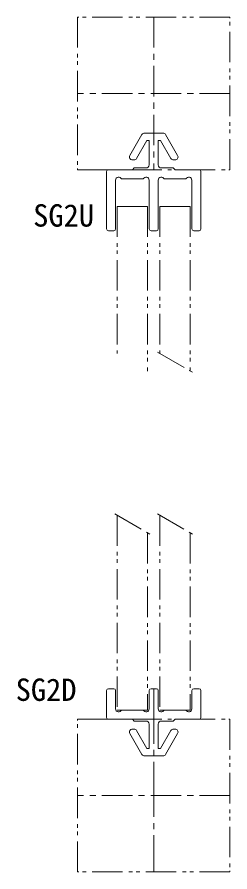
# Model space of a CAD drawing. Units: millimetres on the paper. Extents: x -622 to 995, y -460 to 705.
# Drawn here: x -316.9 to -282, y -145.5 to -5.5 of the extents above; entities that cross this region are included whole.
import ezdxf
from ezdxf.enums import TextEntityAlignment as Align

# ---------------------------------------------------------------- set-up
doc = ezdxf.new("R2010")
doc.units = ezdxf.units.MM
for name, pattern in [('CHAIN1', [8, 5, -1, 1, -1]), ('CHAIN2', [12, 9, -1, 1, -1]), ('DOUBLE_CHAIN1', [8.8, 5, -1, 0.6, -0.6, 0.6, -1])]:
    doc.linetypes.add(name, pattern=pattern)
doc.layers.add('0-0', color=7, linetype='Continuous', lineweight=18)
doc.layers.add('0-1', color=4, linetype='Continuous', lineweight=18)
doc.styles.add('ＭＳ ゴシック', font='')
doc.styles.get('ＭＳ ゴシック').set_extended_font_data('MS Gothic')

msp = doc.modelspace()

# ---------------------------------------------------------------- linework, layer by layer
at = {"layer": '0-0'}
for p, q in [((-296.444, -24.749), (-298.415, -28.149)), ((-292.988, -24.5), (-296.012, -24.5)), ((-290.585, -28.149), (-292.556, -24.749)), ((-297.982, -28.9), (-297.751, -28.9)), ((-291.249, -28.9), (-291.018, -28.9)), ((-302.25, -30.8), (-302.25, -40.2)), ((-299.792, -32), (-296.208, -32)), ((-292.792, -32), (-289.208, -32)), ((-286.75, -40.2), (-286.75, -30.8)), ((-300.75, -40.2), (-300.75, -32.2)), ((-295.25, -32.2), (-295.25, -40.2)), ((-293.75, -40.2), (-293.75, -32.2)), ((-288.25, -32.2), (-288.25, -40.2)), ((-301.95, -40.5), (-301.05, -40.5)), ((-294.95, -40.5), (-294.05, -40.5)), ((-287.95, -40.5), (-287.05, -40.5)), ((-302.25, -115.8), (-302.25, -120.2)), ((-301.05, -115.5), (-301.95, -115.5)), ((-300.75, -118.8), (-300.75, -115.8)), ((-295.25, -115.8), (-295.25, -118.8)), ((-294.05, -115.5), (-294.95, -115.5)), ((-293.75, -118.8), (-293.75, -115.8)), ((-288.25, -115.8), (-288.25, -118.8)), ((-287.05, -115.5), (-287.95, -115.5)), ((-286.75, -120.2), (-286.75, -115.8)), ((-296.208, -119), (-299.792, -119)), ((-289.208, -119), (-292.792, -119)), ((-301.95, -120.5), (-298, -120.5)), ((-298.415, -122.851), (-296.444, -126.251)), ((-297.751, -122.1), (-297.982, -122.1)), ((-292.556, -126.251), (-290.585, -122.851)), ((-291.018, -122.1), (-291.249, -122.1)), ((-296.012, -126.5), (-292.988, -126.5))]:
    msp.add_line(p, q, dxfattribs=at)
for points in [[(-297.319, -28.651), (-295.608, -25.7), (-295.25, -25.7), (-295.25, -29.7)], [(-293.75, -29.7), (-293.75, -25.7), (-293.392, -25.7), (-291.681, -28.651)], [(-295.75, -30.2), (-297.7, -30.2), (-298, -30.5), (-301.95, -30.5)], [(-287.05, -30.5), (-291, -30.5), (-291.3, -30.2), (-293.25, -30.2)], [(-298, -120.5), (-297.7, -120.8), (-295.75, -120.8)], [(-295.25, -121.3), (-295.25, -125.3), (-295.608, -125.3), (-297.319, -122.349)], [(-291.681, -122.349), (-293.392, -125.3), (-293.75, -125.3), (-293.75, -121.3)], [(-293.25, -120.8), (-291.3, -120.8), (-291, -120.5), (-287.05, -120.5)]]:
    msp.add_lwpolyline(points, dxfattribs=at)
for centre, radius, start, end in [((-296.012, -25), 0.5, 90, 149.90576), ((-292.988, -25), 0.5, 30.09424, 90), ((-297.982, -28.4), 0.5, 149.90576, 270), ((-297.751, -28.4), 0.5, 270, 329.90576), ((-291.249, -28.4), 0.5, 210.09424, 270), ((-291.018, -28.4), 0.5, 270, 30.09424), ((-301.95, -30.8), 0.3, 90, 180), ((-295.75, -29.7), 0.5, 270, 0), ((-293.25, -29.7), 0.5, 180, 270), ((-287.05, -30.8), 0.3, 0, 90), ((-300.25, -32.2), 0.5, 23.57818, 180), ((-295.75, -32.2), 0.5, 0, 156.42182), ((-293.25, -32.2), 0.5, 23.57818, 180), ((-288.75, -32.2), 0.5, 0, 156.42182), ((-301.95, -40.2), 0.3, 180, 270), ((-301.05, -40.2), 0.3, 270, 0), ((-294.95, -40.2), 0.3, 180, 270), ((-294.05, -40.2), 0.3, 270, 0), ((-287.95, -40.2), 0.3, 180, 270), ((-287.05, -40.2), 0.3, 270, 0), ((-301.95, -115.8), 0.3, 90, 180), ((-301.05, -115.8), 0.3, 0, 90), ((-294.95, -115.8), 0.3, 90, 180), ((-294.05, -115.8), 0.3, 0, 90), ((-287.95, -115.8), 0.3, 90, 180), ((-287.05, -115.8), 0.3, 0, 90), ((-300.25, -118.8), 0.5, 180, 336.42182), ((-295.75, -118.8), 0.5, 203.57818, 0), ((-293.25, -118.8), 0.5, 180, 336.42182), ((-288.75, -118.8), 0.5, 203.57818, 0), ((-301.95, -120.2), 0.3, 180, 270), ((-287.05, -120.2), 0.3, 270, 0), ((-295.75, -121.3), 0.5, 0, 90), ((-293.25, -121.3), 0.5, 90, 180), ((-297.982, -122.6), 0.5, 90, 210.09424), ((-297.751, -122.6), 0.5, 30.09424, 90), ((-291.249, -122.6), 0.5, 90, 149.90576), ((-291.018, -122.6), 0.5, 329.90576, 90), ((-296.012, -126), 0.5, 210.09424, 270), ((-292.988, -126), 0.5, 270, 329.90576)]:
    msp.add_arc(centre, radius, start, end, dxfattribs=at)
at = {"layer": '0-1', "linetype": 'CHAIN1'}
for p, q in [((-294.5, -5.5), (-294.5, -30.396)), ((-282, -18), (-307, -18)), ((-282, -133), (-307, -133))]:
    msp.add_line(p, q, dxfattribs=at)
at = {"layer": '0-1', "linetype": 'DOUBLE_CHAIN1'}
for p, q in [((-282, -30.5), (-282, -5.5)), ((-307, -30.5), (-282, -30.5)), ((-300.5, -36.5), (-295.5, -36.5)), ((-300.5, -36.5), (-300.5, -60.581)), ((-295.5, -36.5), (-295.5, -63.468)), ((-293.5, -36.5), (-288.5, -36.5)), ((-293.5, -36.5), (-293.5, -60.581)), ((-288.5, -36.5), (-288.5, -63.468)), ((-293.866, -60.37), (-288.148, -63.671)), ((-300.866, -86.88), (-295.148, -90.182)), ((-300.5, -87.092), (-300.5, -119)), ((-293.866, -86.88), (-288.148, -90.182)), ((-293.5, -87.092), (-293.5, -119)), ((-295.5, -89.978), (-295.5, -119)), ((-288.5, -89.978), (-288.5, -119)), ((-300.5, -119), (-295.5, -119)), ((-293.5, -119), (-288.5, -119)), ((-307, -120.5), (-282, -120.5))]:
    msp.add_line(p, q, dxfattribs=at)
at = {"layer": '0-1', "linetype": 'CHAIN2'}
msp.add_line((-294.5, -115.5), (-294.5, -145.5), dxfattribs=at)
at = {"layer": '0-1', "linetype": 'DOUBLE_CHAIN1'}
for points in [[(-282, -5.5), (-307, -5.5), (-307, -30.5)], [(-282, -120.5), (-282, -145.5), (-307, -145.5), (-307, -120.5)]]:
    msp.add_lwpolyline(points, dxfattribs=at)

# ---------------------------------------------------------------- texts
at = {"layer": '0-0', "style": 'ＭＳ ゴシック'}
for s, p in [('SG2U', (-314.277, -40.917)), ('SG2D', (-317.153, -118.592))]:
    msp.add_text(s, height=3.666, dxfattribs=at).set_placement(p, align=Align.BOTTOM_LEFT)

doc.saveas('drawing.dxf')
